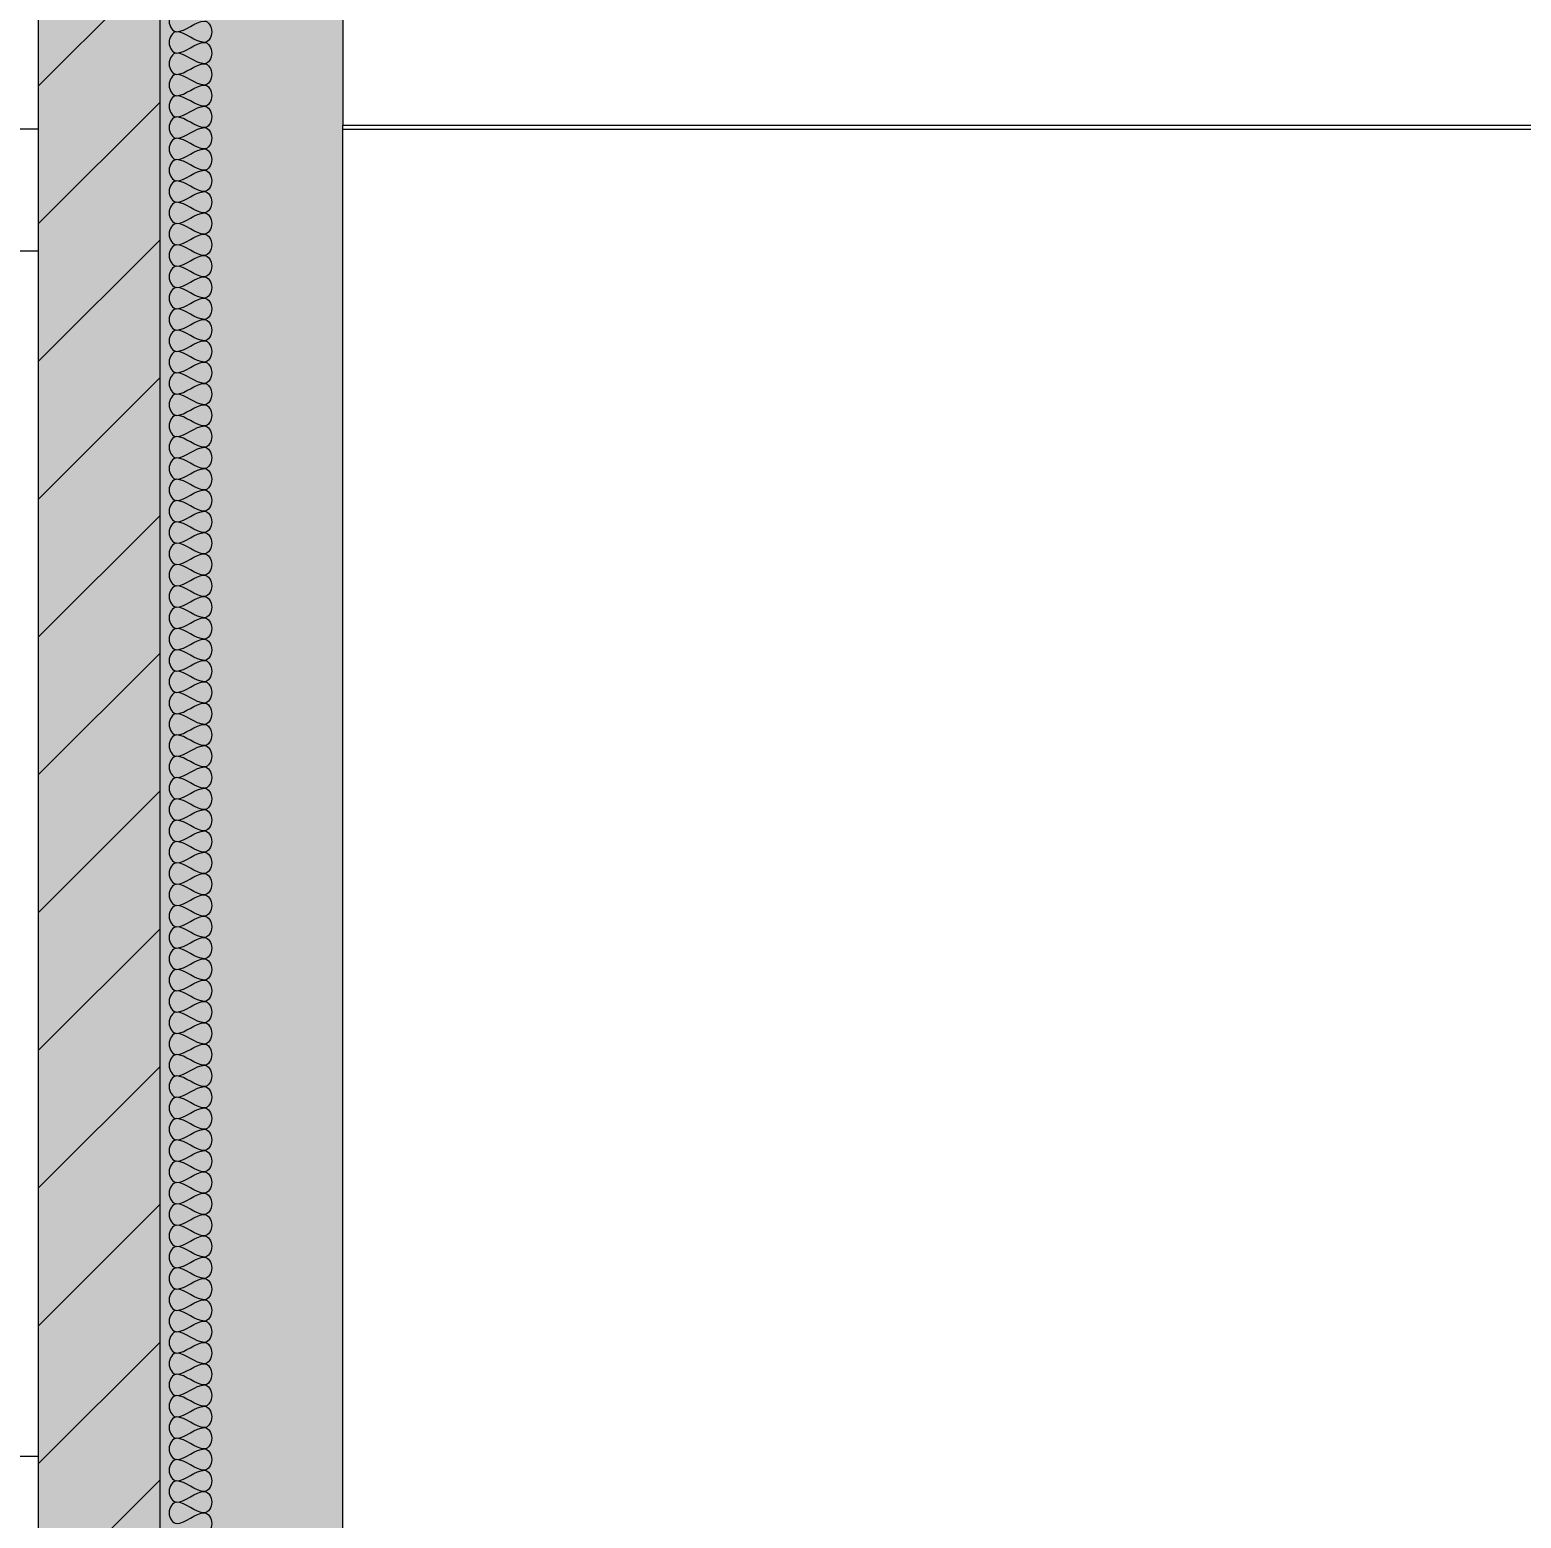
# Model space of a CAD drawing. Header units: inches. Extents: x 1913 to 24953, y -2945 to 1064.
# Drawn here: x 24171.5 to 24294, y -277 to -154.8 of the extents above; entities that cross this region are included whole.
import ezdxf

# ---------------------------------------------------------------- set-up
doc = ezdxf.new("R2010")
doc.units = ezdxf.units.IN
doc.header["$MEASUREMENT"] = 0
for name, color, linetype, lineweight in [('A-ANNO-DIMS', 211, 'Continuous', 9), ('A-DETL', 90, 'Continuous', 9), ('A-FLOR', 192, 'Continuous', 13), ('A-WALL', 113, 'Continuous', 13), ('A-WALL-PATT', 111, 'Continuous', 50)]:
    doc.layers.add(name, color=color, linetype=linetype, lineweight=lineweight)
doc.styles.add('Arial', font='arial.ttf', dxfattribs={"height": 12})
doc.dimstyles.new('Linear_-_3_32__Arial', dxfattribs={"dimscale": 12, "dimtxt": 12.243113, "dimasz": 1.333333, "dimexe": 1, "dimexo": 0.666667, "dimgap": 0.666667, "dimtad": 1, "dimdec": 5, "dimrnd": 0.03125, "dimzin": 1, "dimdsep": 46, "dimlunit": 4, "dimtxsty": 'Arial', "dimblk1": 'OBLIQUE', "dimblk2": 'OBLIQUE', "dimsah": 1, "dimcen": 0.09, "dimdle": 1, "dimazin": 0, "dimtfac": 1, "dimtdec": 4, "dimtix": 1, "dimtmove": 0, "dimatfit": 3, "dimfxl": 1, "dimtvp": 1, "dimtfill": 1, "dimfrac": 2, "dimtolj": 1, "dimtzin": 0, "dimarcsym": 2})

# ---------------------------------------------------------------- blocks, each defined once
blk = doc.blocks.new('_Oblique')
at = {"color": 0, "linetype": 'ByBlock', "lineweight": -2}
blk.add_line((-0.5, -0.5), (0.5, 0.5), dxfattribs=at)
blk = doc.blocks.new('*D806')
at = {"layer": 'A-ANNO-DIMS', "color": 0, "lineweight": -2, "transparency": 16777216}
for p, q in [((24420.62, 786.04), (24420.62, -1541.96)), ((24190, 774.04), (24432.62, 774.04)), ((24192.72, -1529.96), (24432.62, -1529.96))]:
    blk.add_line(p, q, dxfattribs=at)
at = {"layer": 'Defpoints', "color": 0, "lineweight": 0, "transparency": 16777216}
for p in [(24182, 774.04), (24184.72, -1529.96), (24420.62, -1529.96)]:
    blk.add_point(p, dxfattribs=at)
at = {"layer": 'A-ANNO-DIMS', "color": 0, "lineweight": -2, "transparency": 16777216, "xscale": 16, "yscale": 16, "zscale": 16}
for p, rotation in [((24420.62, 774.04), 90), ((24420.62, -1529.96), 270)]:
    blk.add_blockref('_Oblique', p, dxfattribs=dict(at, rotation=rotation))
at = {"layer": 'A-ANNO-DIMS', "color": 0, "lineweight": 0, "transparency": 16777216, "insert": (24406.5, -377.96), "char_height": 12, "width": 73.4587, "attachment_point": 5, "rotation": 90, "style": 'Arial'}
blk.add_mtext('\\A1;192\'-0"', dxfattribs=at)
blk = doc.blocks.new('*D768')
at = {"layer": 'A-ANNO-DIMS', "color": 0, "lineweight": -2, "transparency": 16777216}
for p, q in [((24388.62, -977.96), (24388.62, -53.96)), ((24184.82, -65.96), (24400.62, -65.96)), ((24205.22, -965.96), (24400.62, -965.96))]:
    blk.add_line(p, q, dxfattribs=at)
at = {"layer": 'Defpoints', "color": 0, "lineweight": 0, "transparency": 16777216}
for p in [(24176.82, -65.96), (24388.62, -65.96), (24197.22, -965.96)]:
    blk.add_point(p, dxfattribs=at)
at = {"layer": 'A-ANNO-DIMS', "color": 0, "lineweight": -2, "transparency": 16777216, "xscale": 16, "yscale": 16, "zscale": 16}
for p, rotation in [((24388.62, -65.96), 90), ((24388.62, -965.96), 270)]:
    blk.add_blockref('_Oblique', p, dxfattribs=dict(at, rotation=rotation))
at = {"layer": 'A-ANNO-DIMS', "color": 0, "lineweight": 0, "transparency": 16777216, "insert": (24374.5, -515.96), "char_height": 12, "width": 51.3081, "attachment_point": 5, "rotation": 90, "style": 'Arial'}
blk.add_mtext('\\A1;75\'-0"', dxfattribs=at)

msp = doc.modelspace()

# ---------------------------------------------------------------- hatches: boundary and pattern name
at = {"layer": 'A-WALL-PATT', "lineweight": 0}
h = msp.add_hatch(dxfattribs=at)
h.set_pattern_fill('FP_1', color=256, style=0, pattern_type=2)
h.set_pattern_definition([(50, (23317.123, 399.692), (36.72335, -3.213), [3.84, -42.24]), (355, (23317.123, 399.69), (-7.1044, 38.51274), [3.072, -33.792]), (100.451, (23320.183, 399.424), (29.62024, 35.29956), [3.263, -35.898]), (46.184, (23317.123, 409.93), (54.6425, -8.4752), [5.76, -63.36]), (96.636, (23321.68, 409.226), (47.854, 49.8752), [4.895, -53.848]), (351.184, (23317.123, 409.93), (47.8553, 49.8749), [4.608, -50.688]), (21, (23322.243, 407.372), (30.56126, -20.614), [3.84, -42.24]), (326, (23322.243, 407.37), (12.4577, 37.1283), [3.072, -33.792]), (71.451, (23324.79, 405.654), (43.02, 16.5135), [3.263, -35.898]), (37.5, (23317.123, 399.692), (0.6228, 17.04428), [1.69, -31.693, 1.69, -32.614, -33.92]), (37.5, (23317.123, 399.692), (0.6228, 17.04428), [-67.686, 1.69, -32.23]), (7.5, (23317.123, 399.692), (13.4694, 20.19387), [1.69, -17.869, 1.69, -30.925, -12.928]), (7.5, (23317.123, 399.692), (13.4694, 20.19387), [-52.173, 1.69, -11.238]), (327.5, (23305.705, 399.692), (27.33168, -1.15522), [1.69, -11.11, 1.69, -38.246, -52.992]), (327.5, (23305.705, 399.692), (27.33168, -1.15522), [-52.736, 1.69, -51.302]), (317.5, (23300.585, 399.692), (29.85903, 5.12498), [1.69, -14.95, 1.69, -24.832, -37.632]), (317.5, (23300.585, 399.692), (29.85903, 5.12498), [-43.162, 1.69, -35.942])])
h.paths.add_polyline_path([(24172.225, -35.956342), (24197.225, -35.956342), (24197.225, -46.641983), (24197.225, -66.641983), (24197.225, -142.641983), (24197.225, -162.641983), (24197.225, -965.956342), (24172.225, -965.956342), (24172.225, -291.956342), (24172.225, -271.956342), (24172.225, -172.956342), (24172.225, -162.956342)], flags=0)
h.paths.add_polyline_path([(24172.225, 193.043658), (24197.225, 193.043658), (24197.225, 0.043658), (24172.225, 0.043658)], flags=0)
h = msp.add_hatch(dxfattribs=at)
h.set_pattern_fill('FP_2', color=256, style=0, pattern_type=2)
h.set_pattern_definition([(45, (23317.1235, 399.692), (-5.656854, 5.656854), [])])
h.paths.add_polyline_path([(24172.225, 0.043658), (24182.225, 0.043658), (24182.225, 193.043658), (24172.225, 193.043658)])
h.paths.add_polyline_path([(24172.225, -965.956342), (24182.225, -965.956342), (24182.225, -35.956342), (24172.225, -35.956342)])
h.paths.add_polyline_path([(24172.225, -1325.956441), (24182.225, -1325.956441), (24182.225, -1085.956342), (24172.225, -1085.956342)])
h.paths.add_polyline_path([(24182.225, -1457.956342), (24172.225, -1457.956342), (24172.225, -1517.456342), (24182.225, -1517.456342)])

# ---------------------------------------------------------------- linework, layer by layer
at = {"layer": 'A-DETL', "lineweight": 0}
for points in [[(24183.558333, -153.206342), (24183.283347, -153.206342), (24182.666653, -154.081342), (24183.283347, -154.956342), (24183.558333, -154.956342)], [(24183.558333, -154.956342), (24184.360048, -154.956342), (24185.089952, -154.081342), (24185.891667, -154.081342)], [(24185.891667, -154.081342), (24186.166653, -154.081342), (24186.783347, -154.956342), (24186.166653, -155.831342), (24185.891667, -155.831342)], [(24183.558333, -154.956342), (24183.283347, -154.956342), (24182.666653, -155.831342), (24183.283347, -156.706342), (24183.558333, -156.706342)], [(24185.891667, -155.831342), (24185.089952, -155.831342), (24184.360048, -154.956342), (24183.558333, -154.956342)], [(24183.558333, -156.706342), (24183.283347, -156.706342), (24182.666653, -157.581342), (24183.283347, -158.456342), (24183.558333, -158.456342)], [(24183.558333, -156.706342), (24184.360048, -156.706342), (24185.089952, -155.831342), (24185.891667, -155.831342)], [(24185.891667, -157.581342), (24185.089952, -157.581342), (24184.360048, -156.706342), (24183.558333, -156.706342)], [(24185.891667, -155.831342), (24186.166653, -155.831342), (24186.783347, -156.706342), (24186.166653, -157.581342), (24185.891667, -157.581342)], [(24183.558333, -158.456342), (24184.360048, -158.456342), (24185.089952, -157.581342), (24185.891667, -157.581342)], [(24185.891667, -157.581342), (24186.166653, -157.581342), (24186.783347, -158.456342), (24186.166653, -159.331342), (24185.891667, -159.331342)], [(24183.558333, -158.456342), (24183.283347, -158.456342), (24182.666653, -159.331342), (24183.283347, -160.206342), (24183.558333, -160.206342)], [(24185.891667, -159.331342), (24185.089952, -159.331342), (24184.360048, -158.456342), (24183.558333, -158.456342)], [(24183.558333, -160.206342), (24183.283347, -160.206342), (24182.666653, -161.081342), (24183.283347, -161.956342), (24183.558333, -161.956342)], [(24183.558333, -160.206342), (24184.360048, -160.206342), (24185.089952, -159.331342), (24185.891667, -159.331342)], [(24185.891667, -161.081342), (24185.089952, -161.081342), (24184.360048, -160.206342), (24183.558333, -160.206342)], [(24185.891667, -159.331342), (24186.166653, -159.331342), (24186.783347, -160.206342), (24186.166653, -161.081342), (24185.891667, -161.081342)], [(24183.558333, -161.956342), (24184.360048, -161.956342), (24185.089952, -161.081342), (24185.891667, -161.081342)], [(24185.891667, -161.081342), (24186.166653, -161.081342), (24186.783347, -161.956342), (24186.166653, -162.831342), (24185.891667, -162.831342)], [(24183.558333, -161.956342), (24183.283347, -161.956342), (24182.666653, -162.831342), (24183.283347, -163.706342), (24183.558333, -163.706342)], [(24185.891667, -162.831342), (24185.089952, -162.831342), (24184.360048, -161.956342), (24183.558333, -161.956342)], [(24183.558333, -163.706342), (24184.360048, -163.706342), (24185.089952, -162.831342), (24185.891667, -162.831342)], [(24185.891667, -162.831342), (24186.166653, -162.831342), (24186.783347, -163.706342), (24186.166653, -164.581342), (24185.891667, -164.581342)], [(24183.558333, -163.706342), (24183.283347, -163.706342), (24182.666653, -164.581342), (24183.283347, -165.456342), (24183.558333, -165.456342)], [(24185.891667, -164.581342), (24185.089952, -164.581342), (24184.360048, -163.706342), (24183.558333, -163.706342)], [(24183.558333, -165.456342), (24184.360048, -165.456342), (24185.089952, -164.581342), (24185.891667, -164.581342)], [(24185.891667, -164.581342), (24186.166653, -164.581342), (24186.783347, -165.456342), (24186.166653, -166.331342), (24185.891667, -166.331342)], [(24183.558333, -165.456342), (24183.283347, -165.456342), (24182.666653, -166.331342), (24183.283347, -167.206342), (24183.558333, -167.206342)], [(24185.891667, -166.331342), (24185.089952, -166.331342), (24184.360048, -165.456342), (24183.558333, -165.456342)], [(24183.558333, -167.206342), (24184.360048, -167.206342), (24185.089952, -166.331342), (24185.891667, -166.331342)], [(24185.891667, -166.331342), (24186.166653, -166.331342), (24186.783347, -167.206342), (24186.166653, -168.081342), (24185.891667, -168.081342)], [(24183.558333, -167.206342), (24183.283347, -167.206342), (24182.666653, -168.081342), (24183.283347, -168.956342), (24183.558333, -168.956342)], [(24185.891667, -168.081342), (24185.089952, -168.081342), (24184.360048, -167.206342), (24183.558333, -167.206342)], [(24183.558333, -168.956342), (24183.283347, -168.956342), (24182.666653, -169.831342), (24183.283347, -170.706342), (24183.558333, -170.706342)], [(24183.558333, -168.956342), (24184.360048, -168.956342), (24185.089952, -168.081342), (24185.891667, -168.081342)], [(24185.891667, -169.831342), (24185.089952, -169.831342), (24184.360048, -168.956342), (24183.558333, -168.956342)], [(24185.891667, -168.081342), (24186.166653, -168.081342), (24186.783347, -168.956342), (24186.166653, -169.831342), (24185.891667, -169.831342)], [(24183.558333, -170.706342), (24184.360048, -170.706342), (24185.089952, -169.831342), (24185.891667, -169.831342)], [(24185.891667, -169.831342), (24186.166653, -169.831342), (24186.783347, -170.706342), (24186.166653, -171.581342), (24185.891667, -171.581342)], [(24183.558333, -170.706342), (24183.283347, -170.706342), (24182.666653, -171.581342), (24183.283347, -172.456342), (24183.558333, -172.456342)], [(24185.891667, -171.581342), (24185.089952, -171.581342), (24184.360048, -170.706342), (24183.558333, -170.706342)], [(24183.558333, -172.456342), (24183.283347, -172.456342), (24182.666653, -173.331342), (24183.283347, -174.206342), (24183.558333, -174.206342)], [(24183.558333, -172.456342), (24184.360048, -172.456342), (24185.089952, -171.581342), (24185.891667, -171.581342)], [(24185.891667, -173.331342), (24185.089952, -173.331342), (24184.360048, -172.456342), (24183.558333, -172.456342)], [(24185.891667, -171.581342), (24186.166653, -171.581342), (24186.783347, -172.456342), (24186.166653, -173.331342), (24185.891667, -173.331342)], [(24183.558333, -174.206342), (24184.360048, -174.206342), (24185.089952, -173.331342), (24185.891667, -173.331342)], [(24185.891667, -173.331342), (24186.166653, -173.331342), (24186.783347, -174.206342), (24186.166653, -175.081342), (24185.891667, -175.081342)], [(24183.558333, -174.206342), (24183.283347, -174.206342), (24182.666653, -175.081342), (24183.283347, -175.956342), (24183.558333, -175.956342)], [(24185.891667, -175.081342), (24185.089952, -175.081342), (24184.360048, -174.206342), (24183.558333, -174.206342)], [(24183.558333, -175.956342), (24184.360048, -175.956342), (24185.089952, -175.081342), (24185.891667, -175.081342)], [(24185.891667, -175.081342), (24186.166653, -175.081342), (24186.783347, -175.956342), (24186.166653, -176.831342), (24185.891667, -176.831342)], [(24183.558333, -175.956342), (24183.283347, -175.956342), (24182.666653, -176.831342), (24183.283347, -177.706342), (24183.558333, -177.706342)], [(24185.891667, -176.831342), (24185.089952, -176.831342), (24184.360048, -175.956342), (24183.558333, -175.956342)], [(24183.558333, -177.706342), (24184.360048, -177.706342), (24185.089952, -176.831342), (24185.891667, -176.831342)], [(24185.891667, -176.831342), (24186.166653, -176.831342), (24186.783347, -177.706342), (24186.166653, -178.581342), (24185.891667, -178.581342)], [(24183.558333, -177.706342), (24183.283347, -177.706342), (24182.666653, -178.581342), (24183.283347, -179.456342), (24183.558333, -179.456342)], [(24185.891667, -178.581342), (24185.089952, -178.581342), (24184.360048, -177.706342), (24183.558333, -177.706342)], [(24183.558333, -179.456342), (24184.360048, -179.456342), (24185.089952, -178.581342), (24185.891667, -178.581342)], [(24185.891667, -178.581342), (24186.166653, -178.581342), (24186.783347, -179.456342), (24186.166653, -180.331342), (24185.891667, -180.331342)], [(24183.558333, -179.456342), (24183.283347, -179.456342), (24182.666653, -180.331342), (24183.283347, -181.206342), (24183.558333, -181.206342)], [(24185.891667, -180.331342), (24185.089952, -180.331342), (24184.360048, -179.456342), (24183.558333, -179.456342)], [(24183.558333, -181.206342), (24183.283347, -181.206342), (24182.666653, -182.081342), (24183.283347, -182.956342), (24183.558333, -182.956342)], [(24183.558333, -181.206342), (24184.360048, -181.206342), (24185.089952, -180.331342), (24185.891667, -180.331342)], [(24185.891667, -182.081342), (24185.089952, -182.081342), (24184.360048, -181.206342), (24183.558333, -181.206342)], [(24185.891667, -180.331342), (24186.166653, -180.331342), (24186.783347, -181.206342), (24186.166653, -182.081342), (24185.891667, -182.081342)], [(24183.558333, -182.956342), (24184.360048, -182.956342), (24185.089952, -182.081342), (24185.891667, -182.081342)], [(24185.891667, -182.081342), (24186.166653, -182.081342), (24186.783347, -182.956342), (24186.166653, -183.831342), (24185.891667, -183.831342)], [(24183.558333, -182.956342), (24183.283347, -182.956342), (24182.666653, -183.831342), (24183.283347, -184.706342), (24183.558333, -184.706342)], [(24185.891667, -183.831342), (24185.089952, -183.831342), (24184.360048, -182.956342), (24183.558333, -182.956342)], [(24183.558333, -184.706342), (24183.283347, -184.706342), (24182.666653, -185.581342), (24183.283347, -186.456342), (24183.558333, -186.456342)], [(24183.558333, -184.706342), (24184.360048, -184.706342), (24185.089952, -183.831342), (24185.891667, -183.831342)], [(24185.891667, -185.581342), (24185.089952, -185.581342), (24184.360048, -184.706342), (24183.558333, -184.706342)], [(24185.891667, -183.831342), (24186.166653, -183.831342), (24186.783347, -184.706342), (24186.166653, -185.581342), (24185.891667, -185.581342)], [(24183.558333, -186.456342), (24184.360048, -186.456342), (24185.089952, -185.581342), (24185.891667, -185.581342)], [(24185.891667, -185.581342), (24186.166653, -185.581342), (24186.783347, -186.456342), (24186.166653, -187.331342), (24185.891667, -187.331342)], [(24183.558333, -186.456342), (24183.283347, -186.456342), (24182.666653, -187.331342), (24183.283347, -188.206342), (24183.558333, -188.206342)], [(24185.891667, -187.331342), (24185.089952, -187.331342), (24184.360048, -186.456342), (24183.558333, -186.456342)], [(24183.558333, -188.206342), (24184.360048, -188.206342), (24185.089952, -187.331342), (24185.891667, -187.331342)], [(24185.891667, -187.331342), (24186.166653, -187.331342), (24186.783347, -188.206342), (24186.166653, -189.081342), (24185.891667, -189.081342)], [(24183.558333, -188.206342), (24183.283347, -188.206342), (24182.666653, -189.081342), (24183.283347, -189.956342), (24183.558333, -189.956342)], [(24185.891667, -189.081342), (24185.089952, -189.081342), (24184.360048, -188.206342), (24183.558333, -188.206342)], [(24183.558333, -189.956342), (24184.360048, -189.956342), (24185.089952, -189.081342), (24185.891667, -189.081342)], [(24185.891667, -189.081342), (24186.166653, -189.081342), (24186.783347, -189.956342), (24186.166653, -190.831342), (24185.891667, -190.831342)], [(24183.558333, -189.956342), (24183.283347, -189.956342), (24182.666653, -190.831342), (24183.283347, -191.706342), (24183.558333, -191.706342)], [(24185.891667, -190.831342), (24185.089952, -190.831342), (24184.360048, -189.956342), (24183.558333, -189.956342)], [(24183.558333, -191.706342), (24184.360048, -191.706342), (24185.089952, -190.831342), (24185.891667, -190.831342)], [(24185.891667, -190.831342), (24186.166653, -190.831342), (24186.783347, -191.706342), (24186.166653, -192.581342), (24185.891667, -192.581342)], [(24183.558333, -191.706342), (24183.283347, -191.706342), (24182.666653, -192.581342), (24183.283347, -193.456342), (24183.558333, -193.456342)], [(24185.891667, -192.581342), (24185.089952, -192.581342), (24184.360048, -191.706342), (24183.558333, -191.706342)], [(24183.558333, -193.456342), (24183.283347, -193.456342), (24182.666653, -194.331342), (24183.283347, -195.206342), (24183.558333, -195.206342)], [(24183.558333, -193.456342), (24184.360048, -193.456342), (24185.089952, -192.581342), (24185.891667, -192.581342)], [(24185.891667, -194.331342), (24185.089952, -194.331342), (24184.360048, -193.456342), (24183.558333, -193.456342)], [(24185.891667, -192.581342), (24186.166653, -192.581342), (24186.783347, -193.456342), (24186.166653, -194.331342), (24185.891667, -194.331342)], [(24183.558333, -195.206342), (24184.360048, -195.206342), (24185.089952, -194.331342), (24185.891667, -194.331342)], [(24185.891667, -194.331342), (24186.166653, -194.331342), (24186.783347, -195.206342), (24186.166653, -196.081342), (24185.891667, -196.081342)], [(24183.558333, -195.206342), (24183.283347, -195.206342), (24182.666653, -196.081342), (24183.283347, -196.956342), (24183.558333, -196.956342)], [(24185.891667, -196.081342), (24185.089952, -196.081342), (24184.360048, -195.206342), (24183.558333, -195.206342)], [(24183.558333, -196.956342), (24183.283347, -196.956342), (24182.666653, -197.831342), (24183.283347, -198.706342), (24183.558333, -198.706342)], [(24183.558333, -196.956342), (24184.360048, -196.956342), (24185.089952, -196.081342), (24185.891667, -196.081342)], [(24185.891667, -197.831342), (24185.089952, -197.831342), (24184.360048, -196.956342), (24183.558333, -196.956342)], [(24185.891667, -196.081342), (24186.166653, -196.081342), (24186.783347, -196.956342), (24186.166653, -197.831342), (24185.891667, -197.831342)], [(24183.558333, -198.706342), (24184.360048, -198.706342), (24185.089952, -197.831342), (24185.891667, -197.831342)], [(24185.891667, -197.831342), (24186.166653, -197.831342), (24186.783347, -198.706342), (24186.166653, -199.581342), (24185.891667, -199.581342)], [(24183.558333, -198.706342), (24183.283347, -198.706342), (24182.666653, -199.581342), (24183.283347, -200.456342), (24183.558333, -200.456342)], [(24185.891667, -199.581342), (24185.089952, -199.581342), (24184.360048, -198.706342), (24183.558333, -198.706342)], [(24183.558333, -200.456342), (24184.360048, -200.456342), (24185.089952, -199.581342), (24185.891667, -199.581342)], [(24185.891667, -199.581342), (24186.166653, -199.581342), (24186.783347, -200.456342), (24186.166653, -201.331342), (24185.891667, -201.331342)], [(24183.558333, -200.456342), (24183.283347, -200.456342), (24182.666653, -201.331342), (24183.283347, -202.206342), (24183.558333, -202.206342)], [(24185.891667, -201.331342), (24185.089952, -201.331342), (24184.360048, -200.456342), (24183.558333, -200.456342)], [(24183.558333, -202.206342), (24184.360048, -202.206342), (24185.089952, -201.331342), (24185.891667, -201.331342)], [(24185.891667, -201.331342), (24186.166653, -201.331342), (24186.783347, -202.206342), (24186.166653, -203.081342), (24185.891667, -203.081342)], [(24183.558333, -202.206342), (24183.283347, -202.206342), (24182.666653, -203.081342), (24183.283347, -203.956342), (24183.558333, -203.956342)], [(24185.891667, -203.081342), (24185.089952, -203.081342), (24184.360048, -202.206342), (24183.558333, -202.206342)], [(24183.558333, -203.956342), (24184.360048, -203.956342), (24185.089952, -203.081342), (24185.891667, -203.081342)], [(24185.891667, -203.081342), (24186.166653, -203.081342), (24186.783347, -203.956342), (24186.166653, -204.831342), (24185.891667, -204.831342)], [(24183.558333, -203.956342), (24183.283347, -203.956342), (24182.666653, -204.831342), (24183.283347, -205.706342), (24183.558333, -205.706342)], [(24185.891667, -204.831342), (24185.089952, -204.831342), (24184.360048, -203.956342), (24183.558333, -203.956342)], [(24183.558333, -205.706342), (24183.283347, -205.706342), (24182.666653, -206.581342), (24183.283347, -207.456342), (24183.558333, -207.456342)], [(24183.558333, -205.706342), (24184.360048, -205.706342), (24185.089952, -204.831342), (24185.891667, -204.831342)], [(24185.891667, -206.581342), (24185.089952, -206.581342), (24184.360048, -205.706342), (24183.558333, -205.706342)], [(24185.891667, -204.831342), (24186.166653, -204.831342), (24186.783347, -205.706342), (24186.166653, -206.581342), (24185.891667, -206.581342)], [(24183.558333, -207.456342), (24184.360048, -207.456342), (24185.089952, -206.581342), (24185.891667, -206.581342)], [(24185.891667, -206.581342), (24186.166653, -206.581342), (24186.783347, -207.456342), (24186.166653, -208.331342), (24185.891667, -208.331342)], [(24183.558333, -207.456342), (24183.283347, -207.456342), (24182.666653, -208.331342), (24183.283347, -209.206342), (24183.558333, -209.206342)], [(24185.891667, -208.331342), (24185.089952, -208.331342), (24184.360048, -207.456342), (24183.558333, -207.456342)], [(24183.558333, -209.206342), (24183.283347, -209.206342), (24182.666653, -210.081342), (24183.283347, -210.956342), (24183.558333, -210.956342)], [(24183.558333, -209.206342), (24184.360048, -209.206342), (24185.089952, -208.331342), (24185.891667, -208.331342)], [(24185.891667, -210.081342), (24185.089952, -210.081342), (24184.360048, -209.206342), (24183.558333, -209.206342)], [(24185.891667, -208.331342), (24186.166653, -208.331342), (24186.783347, -209.206342), (24186.166653, -210.081342), (24185.891667, -210.081342)], [(24183.558333, -210.956342), (24184.360048, -210.956342), (24185.089952, -210.081342), (24185.891667, -210.081342)], [(24185.891667, -210.081342), (24186.166653, -210.081342), (24186.783347, -210.956342), (24186.166653, -211.831342), (24185.891667, -211.831342)], [(24183.558333, -210.956342), (24183.283347, -210.956342), (24182.666653, -211.831342), (24183.283347, -212.706342), (24183.558333, -212.706342)], [(24185.891667, -211.831342), (24185.089952, -211.831342), (24184.360048, -210.956342), (24183.558333, -210.956342)], [(24183.558333, -212.706342), (24184.360048, -212.706342), (24185.089952, -211.831342), (24185.891667, -211.831342)], [(24185.891667, -211.831342), (24186.166653, -211.831342), (24186.783347, -212.706342), (24186.166653, -213.581342), (24185.891667, -213.581342)], [(24183.558333, -212.706342), (24183.283347, -212.706342), (24182.666653, -213.581342), (24183.283347, -214.456342), (24183.558333, -214.456342)], [(24185.891667, -213.581342), (24185.089952, -213.581342), (24184.360048, -212.706342), (24183.558333, -212.706342)], [(24183.558333, -214.456342), (24184.360048, -214.456342), (24185.089952, -213.581342), (24185.891667, -213.581342)], [(24185.891667, -213.581342), (24186.166653, -213.581342), (24186.783347, -214.456342), (24186.166653, -215.331342), (24185.891667, -215.331342)], [(24183.558333, -214.456342), (24183.283347, -214.456342), (24182.666653, -215.331342), (24183.283347, -216.206342), (24183.558333, -216.206342)], [(24185.891667, -215.331342), (24185.089952, -215.331342), (24184.360048, -214.456342), (24183.558333, -214.456342)], [(24183.558333, -216.206342), (24184.360048, -216.206342), (24185.089952, -215.331342), (24185.891667, -215.331342)], [(24185.891667, -215.331342), (24186.166653, -215.331342), (24186.783347, -216.206342), (24186.166653, -217.081342), (24185.891667, -217.081342)], [(24183.558333, -216.206342), (24183.283347, -216.206342), (24182.666653, -217.081342), (24183.283347, -217.956342), (24183.558333, -217.956342)], [(24185.891667, -217.081342), (24185.089952, -217.081342), (24184.360048, -216.206342), (24183.558333, -216.206342)], [(24183.558333, -217.956342), (24183.283347, -217.956342), (24182.666653, -218.831342), (24183.283347, -219.706342), (24183.558333, -219.706342)], [(24183.558333, -217.956342), (24184.360048, -217.956342), (24185.089952, -217.081342), (24185.891667, -217.081342)], [(24185.891667, -218.831342), (24185.089952, -218.831342), (24184.360048, -217.956342), (24183.558333, -217.956342)], [(24185.891667, -217.081342), (24186.166653, -217.081342), (24186.783347, -217.956342), (24186.166653, -218.831342), (24185.891667, -218.831342)], [(24183.558333, -219.706342), (24184.360048, -219.706342), (24185.089952, -218.831342), (24185.891667, -218.831342)], [(24185.891667, -218.831342), (24186.166653, -218.831342), (24186.783347, -219.706342), (24186.166653, -220.581342), (24185.891667, -220.581342)], [(24183.558333, -219.706342), (24183.283347, -219.706342), (24182.666653, -220.581342), (24183.283347, -221.456342), (24183.558333, -221.456342)], [(24185.891667, -220.581342), (24185.089952, -220.581342), (24184.360048, -219.706342), (24183.558333, -219.706342)], [(24183.558333, -221.456342), (24183.283347, -221.456342), (24182.666653, -222.331342), (24183.283347, -223.206342), (24183.558333, -223.206342)], [(24183.558333, -221.456342), (24184.360048, -221.456342), (24185.089952, -220.581342), (24185.891667, -220.581342)], [(24185.891667, -222.331342), (24185.089952, -222.331342), (24184.360048, -221.456342), (24183.558333, -221.456342)], [(24185.891667, -220.581342), (24186.166653, -220.581342), (24186.783347, -221.456342), (24186.166653, -222.331342), (24185.891667, -222.331342)], [(24183.558333, -223.206342), (24184.360048, -223.206342), (24185.089952, -222.331342), (24185.891667, -222.331342)], [(24185.891667, -222.331342), (24186.166653, -222.331342), (24186.783347, -223.206342), (24186.166653, -224.081342), (24185.891667, -224.081342)], [(24183.558333, -223.206342), (24183.283347, -223.206342), (24182.666653, -224.081342), (24183.283347, -224.956342), (24183.558333, -224.956342)], [(24185.891667, -224.081342), (24185.089952, -224.081342), (24184.360048, -223.206342), (24183.558333, -223.206342)], [(24183.558333, -224.956342), (24183.283347, -224.956342), (24182.666653, -225.831342), (24183.283347, -226.706342), (24183.558333, -226.706342)], [(24183.558333, -224.956342), (24184.360048, -224.956342), (24185.089952, -224.081342), (24185.891667, -224.081342)], [(24185.891667, -225.831342), (24185.089952, -225.831342), (24184.360048, -224.956342), (24183.558333, -224.956342)], [(24185.891667, -224.081342), (24186.166653, -224.081342), (24186.783347, -224.956342), (24186.166653, -225.831342), (24185.891667, -225.831342)], [(24183.558333, -226.706342), (24184.360048, -226.706342), (24185.089952, -225.831342), (24185.891667, -225.831342)], [(24185.891667, -225.831342), (24186.166653, -225.831342), (24186.783347, -226.706342), (24186.166653, -227.581342), (24185.891667, -227.581342)], [(24183.558333, -226.706342), (24183.283347, -226.706342), (24182.666653, -227.581342), (24183.283347, -228.456342), (24183.558333, -228.456342)], [(24185.891667, -227.581342), (24185.089952, -227.581342), (24184.360048, -226.706342), (24183.558333, -226.706342)], [(24183.558333, -228.456342), (24184.360048, -228.456342), (24185.089952, -227.581342), (24185.891667, -227.581342)], [(24185.891667, -227.581342), (24186.166653, -227.581342), (24186.783347, -228.456342), (24186.166653, -229.331342), (24185.891667, -229.331342)], [(24183.558333, -228.456342), (24183.283347, -228.456342), (24182.666653, -229.331342), (24183.283347, -230.206342), (24183.558333, -230.206342)], [(24185.891667, -229.331342), (24185.089952, -229.331342), (24184.360048, -228.456342), (24183.558333, -228.456342)], [(24183.558333, -230.206342), (24184.360048, -230.206342), (24185.089952, -229.331342), (24185.891667, -229.331342)], [(24185.891667, -229.331342), (24186.166653, -229.331342), (24186.783347, -230.206342), (24186.166653, -231.081342), (24185.891667, -231.081342)], [(24183.558333, -230.206342), (24183.283347, -230.206342), (24182.666653, -231.081342), (24183.283347, -231.956342), (24183.558333, -231.956342)], [(24185.891667, -231.081342), (24185.089952, -231.081342), (24184.360048, -230.206342), (24183.558333, -230.206342)], [(24183.558333, -231.956342), (24184.360048, -231.956342), (24185.089952, -231.081342), (24185.891667, -231.081342)], [(24185.891667, -231.081342), (24186.166653, -231.081342), (24186.783347, -231.956342), (24186.166653, -232.831342), (24185.891667, -232.831342)], [(24183.558333, -231.956342), (24183.283347, -231.956342), (24182.666653, -232.831342), (24183.283347, -233.706342), (24183.558333, -233.706342)], [(24185.891667, -232.831342), (24185.089952, -232.831342), (24184.360048, -231.956342), (24183.558333, -231.956342)], [(24183.558333, -233.706342), (24183.283347, -233.706342), (24182.666653, -234.581342), (24183.283347, -235.456342), (24183.558333, -235.456342)], [(24183.558333, -233.706342), (24184.360048, -233.706342), (24185.089952, -232.831342), (24185.891667, -232.831342)], [(24185.891667, -234.581342), (24185.089952, -234.581342), (24184.360048, -233.706342), (24183.558333, -233.706342)], [(24185.891667, -232.831342), (24186.166653, -232.831342), (24186.783347, -233.706342), (24186.166653, -234.581342), (24185.891667, -234.581342)], [(24183.558333, -235.456342), (24184.360048, -235.456342), (24185.089952, -234.581342), (24185.891667, -234.581342)], [(24185.891667, -234.581342), (24186.166653, -234.581342), (24186.783347, -235.456342), (24186.166653, -236.331342), (24185.891667, -236.331342)], [(24183.558333, -235.456342), (24183.283347, -235.456342), (24182.666653, -236.331342), (24183.283347, -237.206342), (24183.558333, -237.206342)], [(24185.891667, -236.331342), (24185.089952, -236.331342), (24184.360048, -235.456342), (24183.558333, -235.456342)], [(24183.558333, -237.206342), (24183.283347, -237.206342), (24182.666653, -238.081342), (24183.283347, -238.956342), (24183.558333, -238.956342)], [(24183.558333, -237.206342), (24184.360048, -237.206342), (24185.089952, -236.331342), (24185.891667, -236.331342)], [(24185.891667, -238.081342), (24185.089952, -238.081342), (24184.360048, -237.206342), (24183.558333, -237.206342)], [(24185.891667, -236.331342), (24186.166653, -236.331342), (24186.783347, -237.206342), (24186.166653, -238.081342), (24185.891667, -238.081342)], [(24183.558333, -238.956342), (24184.360048, -238.956342), (24185.089952, -238.081342), (24185.891667, -238.081342)], [(24185.891667, -238.081342), (24186.166653, -238.081342), (24186.783347, -238.956342), (24186.166653, -239.831342), (24185.891667, -239.831342)], [(24183.558333, -238.956342), (24183.283347, -238.956342), (24182.666653, -239.831342), (24183.283347, -240.706342), (24183.558333, -240.706342)], [(24185.891667, -239.831342), (24185.089952, -239.831342), (24184.360048, -238.956342), (24183.558333, -238.956342)], [(24183.558333, -240.706342), (24184.360048, -240.706342), (24185.089952, -239.831342), (24185.891667, -239.831342)], [(24185.891667, -239.831342), (24186.166653, -239.831342), (24186.783347, -240.706342), (24186.166653, -241.581342), (24185.891667, -241.581342)], [(24183.558333, -240.706342), (24183.283347, -240.706342), (24182.666653, -241.581342), (24183.283347, -242.456342), (24183.558333, -242.456342)], [(24185.891667, -241.581342), (24185.089952, -241.581342), (24184.360048, -240.706342), (24183.558333, -240.706342)], [(24183.558333, -242.456342), (24184.360048, -242.456342), (24185.089952, -241.581342), (24185.891667, -241.581342)], [(24185.891667, -241.581342), (24186.166653, -241.581342), (24186.783347, -242.456342), (24186.166653, -243.331342), (24185.891667, -243.331342)], [(24183.558333, -242.456342), (24183.283347, -242.456342), (24182.666653, -243.331342), (24183.283347, -244.206342), (24183.558333, -244.206342)], [(24185.891667, -243.331342), (24185.089952, -243.331342), (24184.360048, -242.456342), (24183.558333, -242.456342)], [(24183.558333, -244.206342), (24184.360048, -244.206342), (24185.089952, -243.331342), (24185.891667, -243.331342)], [(24185.891667, -243.331342), (24186.166653, -243.331342), (24186.783347, -244.206342), (24186.166653, -245.081342), (24185.891667, -245.081342)], [(24183.558333, -244.206342), (24183.283347, -244.206342), (24182.666653, -245.081342), (24183.283347, -245.956342), (24183.558333, -245.956342)], [(24185.891667, -245.081342), (24185.089952, -245.081342), (24184.360048, -244.206342), (24183.558333, -244.206342)], [(24183.558333, -245.956342), (24183.283347, -245.956342), (24182.666653, -246.831342), (24183.283347, -247.706342), (24183.558333, -247.706342)], [(24183.558333, -245.956342), (24184.360048, -245.956342), (24185.089952, -245.081342), (24185.891667, -245.081342)], [(24185.891667, -246.831342), (24185.089952, -246.831342), (24184.360048, -245.956342), (24183.558333, -245.956342)], [(24185.891667, -245.081342), (24186.166653, -245.081342), (24186.783347, -245.956342), (24186.166653, -246.831342), (24185.891667, -246.831342)], [(24183.558333, -247.706342), (24184.360048, -247.706342), (24185.089952, -246.831342), (24185.891667, -246.831342)], [(24185.891667, -246.831342), (24186.166653, -246.831342), (24186.783347, -247.706342), (24186.166653, -248.581342), (24185.891667, -248.581342)], [(24183.558333, -247.706342), (24183.283347, -247.706342), (24182.666653, -248.581342), (24183.283347, -249.456342), (24183.558333, -249.456342)], [(24185.891667, -248.581342), (24185.089952, -248.581342), (24184.360048, -247.706342), (24183.558333, -247.706342)], [(24183.558333, -249.456342), (24183.283347, -249.456342), (24182.666653, -250.331342), (24183.283347, -251.206342), (24183.558333, -251.206342)], [(24183.558333, -249.456342), (24184.360048, -249.456342), (24185.089952, -248.581342), (24185.891667, -248.581342)], [(24185.891667, -250.331342), (24185.089952, -250.331342), (24184.360048, -249.456342), (24183.558333, -249.456342)], [(24185.891667, -248.581342), (24186.166653, -248.581342), (24186.783347, -249.456342), (24186.166653, -250.331342), (24185.891667, -250.331342)], [(24183.558333, -251.206342), (24184.360048, -251.206342), (24185.089952, -250.331342), (24185.891667, -250.331342)], [(24185.891667, -250.331342), (24186.166653, -250.331342), (24186.783347, -251.206342), (24186.166653, -252.081342), (24185.891667, -252.081342)], [(24183.558333, -251.206342), (24183.283347, -251.206342), (24182.666653, -252.081342), (24183.283347, -252.956342), (24183.558333, -252.956342)], [(24185.891667, -252.081342), (24185.089952, -252.081342), (24184.360048, -251.206342), (24183.558333, -251.206342)], [(24183.558333, -252.956342), (24184.360048, -252.956342), (24185.089952, -252.081342), (24185.891667, -252.081342)], [(24185.891667, -252.081342), (24186.166653, -252.081342), (24186.783347, -252.956342), (24186.166653, -253.831342), (24185.891667, -253.831342)], [(24183.558333, -252.956342), (24183.283347, -252.956342), (24182.666653, -253.831342), (24183.283347, -254.706342), (24183.558333, -254.706342)], [(24185.891667, -253.831342), (24185.089952, -253.831342), (24184.360048, -252.956342), (24183.558333, -252.956342)], [(24183.558333, -254.706342), (24184.360048, -254.706342), (24185.089952, -253.831342), (24185.891667, -253.831342)], [(24185.891667, -253.831342), (24186.166653, -253.831342), (24186.783347, -254.706342), (24186.166653, -255.581342), (24185.891667, -255.581342)], [(24183.558333, -254.706342), (24183.283347, -254.706342), (24182.666653, -255.581342), (24183.283347, -256.456342), (24183.558333, -256.456342)], [(24185.891667, -255.581342), (24185.089952, -255.581342), (24184.360048, -254.706342), (24183.558333, -254.706342)], [(24183.558333, -256.456342), (24184.360048, -256.456342), (24185.089952, -255.581342), (24185.891667, -255.581342)], [(24185.891667, -255.581342), (24186.166653, -255.581342), (24186.783347, -256.456342), (24186.166653, -257.331342), (24185.891667, -257.331342)], [(24183.558333, -256.456342), (24183.283347, -256.456342), (24182.666653, -257.331342), (24183.283347, -258.206342), (24183.558333, -258.206342)], [(24185.891667, -257.331342), (24185.089952, -257.331342), (24184.360048, -256.456342), (24183.558333, -256.456342)], [(24183.558333, -258.206342), (24183.283347, -258.206342), (24182.666653, -259.081342), (24183.283347, -259.956342), (24183.558333, -259.956342)], [(24183.558333, -258.206342), (24184.360048, -258.206342), (24185.089952, -257.331342), (24185.891667, -257.331342)], [(24185.891667, -259.081342), (24185.089952, -259.081342), (24184.360048, -258.206342), (24183.558333, -258.206342)], [(24185.891667, -257.331342), (24186.166653, -257.331342), (24186.783347, -258.206342), (24186.166653, -259.081342), (24185.891667, -259.081342)], [(24183.558333, -259.956342), (24184.360048, -259.956342), (24185.089952, -259.081342), (24185.891667, -259.081342)], [(24185.891667, -259.081342), (24186.166653, -259.081342), (24186.783347, -259.956342), (24186.166653, -260.831342), (24185.891667, -260.831342)], [(24183.558333, -259.956342), (24183.283347, -259.956342), (24182.666653, -260.831342), (24183.283347, -261.706342), (24183.558333, -261.706342)], [(24185.891667, -260.831342), (24185.089952, -260.831342), (24184.360048, -259.956342), (24183.558333, -259.956342)], [(24183.558333, -261.706342), (24183.283347, -261.706342), (24182.666653, -262.581342), (24183.283347, -263.456342), (24183.558333, -263.456342)], [(24183.558333, -261.706342), (24184.360048, -261.706342), (24185.089952, -260.831342), (24185.891667, -260.831342)], [(24185.891667, -262.581342), (24185.089952, -262.581342), (24184.360048, -261.706342), (24183.558333, -261.706342)], [(24185.891667, -260.831342), (24186.166653, -260.831342), (24186.783347, -261.706342), (24186.166653, -262.581342), (24185.891667, -262.581342)], [(24183.558333, -263.456342), (24184.360048, -263.456342), (24185.089952, -262.581342), (24185.891667, -262.581342)], [(24185.891667, -262.581342), (24186.166653, -262.581342), (24186.783347, -263.456342), (24186.166653, -264.331342), (24185.891667, -264.331342)], [(24183.558333, -263.456342), (24183.283347, -263.456342), (24182.666653, -264.331342), (24183.283347, -265.206342), (24183.558333, -265.206342)], [(24185.891667, -264.331342), (24185.089952, -264.331342), (24184.360048, -263.456342), (24183.558333, -263.456342)], [(24183.558333, -265.206342), (24184.360048, -265.206342), (24185.089952, -264.331342), (24185.891667, -264.331342)], [(24185.891667, -264.331342), (24186.166653, -264.331342), (24186.783347, -265.206342), (24186.166653, -266.081342), (24185.891667, -266.081342)], [(24183.558333, -265.206342), (24183.283347, -265.206342), (24182.666653, -266.081342), (24183.283347, -266.956342), (24183.558333, -266.956342)], [(24185.891667, -266.081342), (24185.089952, -266.081342), (24184.360048, -265.206342), (24183.558333, -265.206342)], [(24183.558333, -266.956342), (24184.360048, -266.956342), (24185.089952, -266.081342), (24185.891667, -266.081342)], [(24185.891667, -266.081342), (24186.166653, -266.081342), (24186.783347, -266.956342), (24186.166653, -267.831342), (24185.891667, -267.831342)], [(24183.558333, -266.956342), (24183.283347, -266.956342), (24182.666653, -267.831342), (24183.283347, -268.706342), (24183.558333, -268.706342)], [(24185.891667, -267.831342), (24185.089952, -267.831342), (24184.360048, -266.956342), (24183.558333, -266.956342)], [(24183.558333, -268.706342), (24184.360048, -268.706342), (24185.089952, -267.831342), (24185.891667, -267.831342)], [(24185.891667, -267.831342), (24186.166653, -267.831342), (24186.783347, -268.706342), (24186.166653, -269.581342), (24185.891667, -269.581342)], [(24183.558333, -268.706342), (24183.283347, -268.706342), (24182.666653, -269.581342), (24183.283347, -270.456342), (24183.558333, -270.456342)], [(24185.891667, -269.581342), (24185.089952, -269.581342), (24184.360048, -268.706342), (24183.558333, -268.706342)], [(24183.558333, -270.456342), (24183.283347, -270.456342), (24182.666653, -271.331342), (24183.283347, -272.206342), (24183.558333, -272.206342)], [(24183.558333, -270.456342), (24184.360048, -270.456342), (24185.089952, -269.581342), (24185.891667, -269.581342)], [(24185.891667, -271.331342), (24185.089952, -271.331342), (24184.360048, -270.456342), (24183.558333, -270.456342)], [(24185.891667, -269.581342), (24186.166653, -269.581342), (24186.783347, -270.456342), (24186.166653, -271.331342), (24185.891667, -271.331342)], [(24183.558333, -272.206342), (24184.360048, -272.206342), (24185.089952, -271.331342), (24185.891667, -271.331342)], [(24185.891667, -271.331342), (24186.166653, -271.331342), (24186.783347, -272.206342), (24186.166653, -273.081342), (24185.891667, -273.081342)], [(24183.558333, -272.206342), (24183.283347, -272.206342), (24182.666653, -273.081342), (24183.283347, -273.956342), (24183.558333, -273.956342)], [(24185.891667, -273.081342), (24185.089952, -273.081342), (24184.360048, -272.206342), (24183.558333, -272.206342)], [(24183.558333, -273.956342), (24183.283347, -273.956342), (24182.666653, -274.831342), (24183.283347, -275.706342), (24183.558333, -275.706342)], [(24183.558333, -273.956342), (24184.360048, -273.956342), (24185.089952, -273.081342), (24185.891667, -273.081342)], [(24185.891667, -274.831342), (24185.089952, -274.831342), (24184.360048, -273.956342), (24183.558333, -273.956342)], [(24185.891667, -273.081342), (24186.166653, -273.081342), (24186.783347, -273.956342), (24186.166653, -274.831342), (24185.891667, -274.831342)], [(24183.558333, -275.706342), (24184.360048, -275.706342), (24185.089952, -274.831342), (24185.891667, -274.831342)], [(24185.891667, -274.831342), (24186.166653, -274.831342), (24186.783347, -275.706342), (24186.166653, -276.581342), (24185.891667, -276.581342)], [(24183.558333, -275.706342), (24183.283347, -275.706342), (24182.666653, -276.581342), (24183.283347, -277.456342), (24183.558333, -277.456342)], [(24185.891667, -276.581342), (24185.089952, -276.581342), (24184.360048, -275.706342), (24183.558333, -275.706342)], [(24183.558333, -277.456342), (24184.360048, -277.456342), (24185.089952, -276.581342), (24185.891667, -276.581342)], [(24185.891667, -276.581342), (24186.166653, -276.581342), (24186.783347, -277.456342), (24186.166653, -278.331342), (24185.891667, -278.331342)]]:
    msp.add_open_spline(points, degree=3, dxfattribs=at)
at = {"layer": 'A-FLOR', "lineweight": 0}
msp.add_line((24197.225, -162.956342), (24952.725, -162.956342), dxfattribs=at)
at = {"layer": 'A-WALL', "lineweight": 0}
for p, q in [((24172.225, -35.956342), (24172.225, -965.956342)), ((24182.225, -365.956342), (24182.225, -35.956342)), ((24197.225, -142.641983), (24197.225, -162.641983)), ((24197.225, -965.956342), (24197.225, -162.641983)), ((24197.225, -162.641983), (24952.725, -162.641983)), ((24172.225, -162.956342), (24087.725, -162.956342)), ((24087.725, -172.956342), (24172.225, -172.956342)), ((24172.225, -271.956342), (24087.725, -271.956342))]:
    msp.add_line(p, q, dxfattribs=at)

# ---------------------------------------------------------------- dimensions: what is measured, and where the dimension line sits
at = {"layer": 'A-ANNO-DIMS', "color": 1, "lineweight": 0}
for base, p1, p2, picture, middle in [((24420.622218, -1529.956342), (24181.998223, 774.043658), (24184.725, -1529.956342), '*D806', (24406.495342, -377.956342)), ((24388.622218, -65.956342), (24197.225, -965.956342), (24176.81875, -65.956342), '*D768', (24374.495342, -515.956342))]:
    dim = msp.add_linear_dim(base=base, p1=p1, p2=p2, angle=90, dimstyle='Linear_-_3_32__Arial', override={"dimpost": '<>', "dimfxl": 60, "dimtfill": 0}, dxfattribs=at)
    dim.commit()
    dim.dimension.update_dxf_attribs({"geometry": picture, "text_midpoint": middle})

doc.saveas('drawing.dxf')
